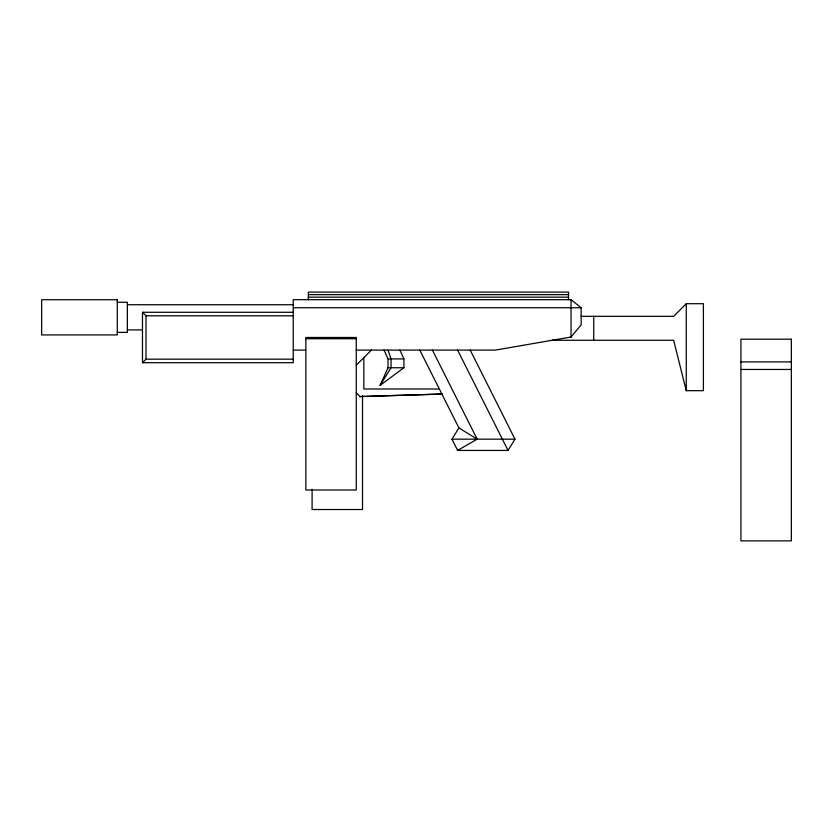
<?xml version="1.0" encoding="UTF-8"?>
<svg xmlns="http://www.w3.org/2000/svg" width="833" height="833" viewBox="0 0 833 833"><rect width="100%" height="100%" fill="white"/><g stroke="black" fill="none" stroke-linecap="round" stroke-linejoin="round"><path stroke-width="1.25" d="M399.944 350.099L403.911 358.919L403.911 367.749L380.087 385.387L388.032 367.749L388.032 358.919L384.065 350.099M470.218 350.099L514.971 439.168L508.026 450.434L457.609 450.434L451.955 439.168L458.9 427.912L419.79 350.099M380.087 385.387L391.052 367.749L391.052 358.919L388.032 350.099M293.247 312.281L142.485 312.281L142.485 362.699L146.014 359.179L293.247 359.179M356.264 365.229L371.393 350.099M552.144 340.27L673.658 340.27L686.267 390.687L703.406 390.687L703.406 303.712L686.267 303.712L673.658 316.321L581.142 316.321M457.609 450.434L477.163 439.168L432.4 350.099M442.375 394.04L360.043 396.57L356.264 392.78M360.043 396.57L441.875 394.04M308.366 294.643L568.533 294.643M308.366 297.162L568.533 297.162M356.264 350.099L495.427 350.099L571.053 336.99L581.142 324.891L581.142 307.741L571.053 299.682L293.247 299.682L293.247 362.699L142.485 362.699M117.276 302.275L127.366 302.275L127.366 332.377L117.276 332.377M127.366 304.732L293.247 304.732M293.247 307.741L581.142 307.741M142.485 312.281L146.014 315.811L293.247 315.811M127.366 329.92L142.485 329.92M305.846 338.739L356.264 338.739M293.247 350.099L305.846 350.099M388.032 358.919L403.911 358.919M740.933 361.897L791.35 361.897M388.032 367.749L403.911 367.749M740.933 369.456L791.35 369.456M439.345 389.001L363.834 389.001L363.834 357.659M451.955 439.168L514.971 439.168M458.9 427.912L477.163 439.168M457.609 350.099L508.026 450.434M686.267 303.712L686.267 390.687M593.742 316.321L593.742 340.27M571.053 299.682L571.053 337.49M568.533 299.682L568.533 292.112L308.366 292.112L308.366 299.682M362.511 395.758L362.511 509.525L312.094 509.525L312.094 489.283M146.014 315.811L146.014 359.179M117.276 299.734L41.65 299.734L41.65 334.918L117.276 334.918L117.276 299.734M356.264 337.49L305.846 337.49L305.846 490.002L356.264 490.002L356.264 337.49M791.35 339.208L740.933 339.208L740.933 540.888L791.35 540.888L791.35 339.208"/></g></svg>
